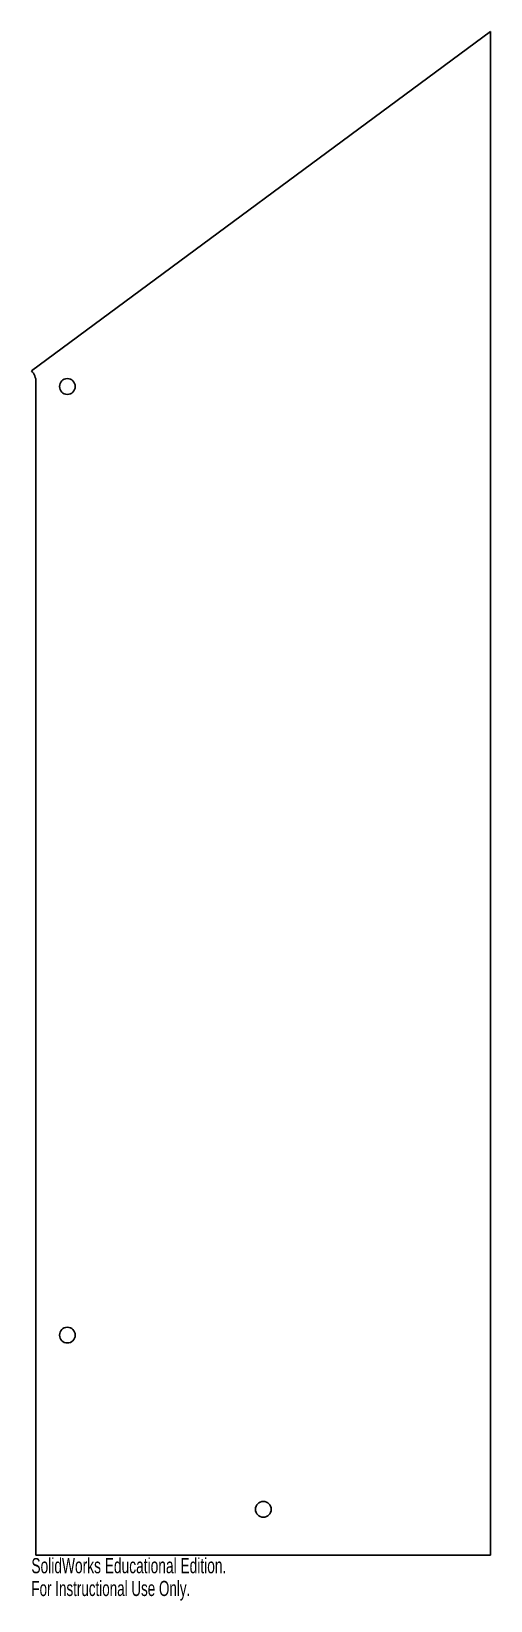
# Model space of a CAD drawing. Extents: x 12.4 to 27, y -28.5 to 21.5.
import ezdxf
from ezdxf.enums import TextEntityAlignment as Align

# ---------------------------------------------------------------- set-up
doc = ezdxf.new("R2010")
doc.units = 0
doc.layers.get('0').update_dxf_attribs({"linetype": 'CONTINUOUS'})

msp = doc.modelspace()

# ---------------------------------------------------------------- linework, layer by layer
at = {"color": 7, "linetype": 'CONTINUOUS'}
for p, q in [((27, 21.5), (12.381, 10.693)), ((27, -27), (27, 21.5)), ((12.527, -27), (12.527, 10.34)), ((12.527, -27), (27, -27))]:
    msp.add_line(p, q, dxfattribs=at)
for centre in [(13.527, 10.196), (13.527, -20), (19.764, -25.545)]:
    msp.add_circle(centre, 0.25, dxfattribs=at)
msp.add_arc((12.027, 10.34), 0.5, 0, 45, dxfattribs=at)

# ---------------------------------------------------------------- texts
for s, width, p in [('SolidWorks Educational Edition.', 0.677419, (12.381, -27.725)), ('For Instructional Use Only.', 0.661111, (12.381, -28.45))]:
    msp.add_text(s, height=0.48336, dxfattribs=dict(at, width=width)).set_placement(p, align=Align.BOTTOM_LEFT)

doc.saveas('drawing.dxf')
